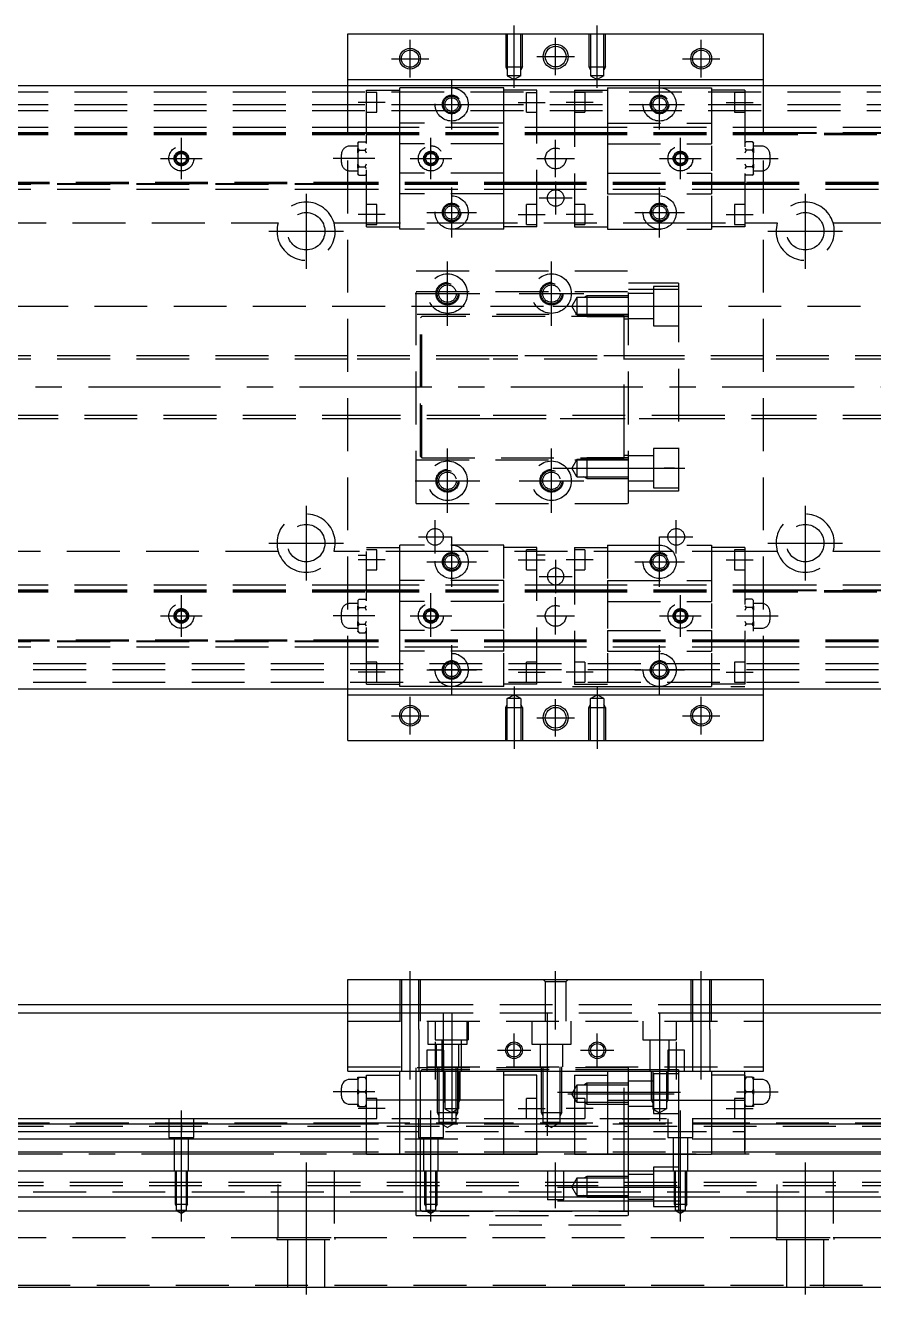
# Model space of a CAD drawing. Extents: x -101 to 643, y -22 to 303.
# Drawn here: x 102.5 to 306.4, y -2 to 303.4 of the extents above; entities that cross this region are included whole.
import ezdxf

# ---------------------------------------------------------------- set-up
doc = ezdxf.new("R2010")
doc.units = 0
doc.linetypes.add('CENTER', pattern=[50.8, 31.75, -6.35, 6.35, -6.35])
doc.linetypes.add('DASHED', pattern=[19.05, 12.7, -6.35])
doc.layers.get('0').update_dxf_attribs({"linetype": 'CONTINUOUS'})
doc.layers.add('CENTER', color=1, linetype='CENTER')

msp = doc.modelspace()

# ---------------------------------------------------------------- linework, layer by layer
at = {"color": 7, "linetype": 'CONTINUOUS'}
for p, q in [((180, 301.45), (280, 301.45)), ((180, 290.45), (180, 301.45)), ((280, 290.45), (280, 301.45)), ((180, 290.45), (280, 290.45)), ((180, 288.95), (180, 290.45)), ((280, 288.95), (280, 290.45)), ((474, 288.95), (-14, 288.95)), ((-14, 143.95), (474, 143.95)), ((180, 142.45), (180, 143.95)), ((280, 143.95), (460, 143.95)), ((280, 142.45), (280, 143.95)), ((180, 142.45), (280, 142.45)), ((180, 131.45), (180, 142.45)), ((280, 131.45), (280, 142.45)), ((180, 131.45), (280, 131.45)), ((180, 74), (280, 74)), ((180, 52), (180, 74)), ((280, 52), (280, 74)), ((-14, 68), (180, 68)), ((280, 68), (474, 68)), ((-6, 66), (180, 66)), ((280, 66), (466, 66)), ((180, 52), (280, 52)), ((192.5, 51.01), (192.5, 52)), ((217.5, 51.01), (217.5, 52)), ((242.5, 52), (242.5, 51.01)), ((267.5, 52), (267.5, 51.01)), ((275.5, 32.52), (275.5, 52)), ((182.43, 49.97), (180.5, 49.97)), ((182.43, 49.9), (182.43, 50.5)), ((182.43, 50.5), (182.72, 50.5)), ((182.72, 50.5), (182.43, 49.9)), ((182.43, 49.9), (182.43, 47.59)), ((182.72, 50.5), (184.19, 50.5)), ((184.19, 50.5), (184.5, 50.5)), ((184.45, 49.97), (184.19, 50.5)), ((184.5, 49.85), (184.45, 49.97)), ((184.5, 51), (192.5, 51)), ((184.5, 50.5), (184.5, 51)), ((184.5, 50.01), (184.5, 50.5)), ((184.5, 43.51), (184.5, 50.01)), ((192.5, 45), (192.5, 51.01)), ((217.5, 45), (217.5, 51.01)), ((225.5, 51), (217.5, 51)), ((225.5, 50.01), (225.5, 51)), ((225.5, 33), (225.5, 50.01)), ((234.5, 51), (234.5, 33)), ((234.5, 51), (242.5, 51)), ((242.5, 51.01), (242.5, 32.52)), ((267.5, 51.01), (267.5, 45)), ((275.5, 51), (267.5, 51)), ((275.5, 51), (275.5, 50.5)), ((275.5, 50.5), (275.81, 50.5)), ((275.5, 50.5), (275.5, 50.01)), ((275.5, 50.01), (275.5, 43.51)), ((275.55, 49.97), (275.5, 49.85)), ((275.81, 50.5), (275.55, 49.97)), ((277.28, 50.5), (275.81, 50.5)), ((277.28, 50.5), (277.57, 50.5)), ((277.57, 49.9), (277.28, 50.5)), ((277.57, 50.5), (277.57, 49.9)), ((279.5, 49.97), (277.57, 49.97)), ((277.57, 47.59), (277.57, 49.9)), ((178.5, 47), (178.5, 47.97)), ((178.5, 46.03), (178.5, 47)), ((182.43, 46.41), (182.43, 47.59)), ((182.43, 47.59), (182.72, 47)), ((182.72, 47), (182.43, 46.41)), ((182.43, 46.41), (182.43, 44.1)), ((184.19, 47), (184.5, 47.64)), ((184.5, 46.36), (184.19, 47)), ((275.5, 47.64), (275.81, 47)), ((275.81, 47), (275.5, 46.36)), ((277.28, 47), (275.81, 47)), ((277.28, 47), (277.57, 47.59)), ((277.57, 46.41), (277.28, 47)), ((277.57, 47.59), (277.57, 46.41)), ((277.57, 44.1), (277.57, 46.41)), ((281.5, 47.97), (281.5, 46.03)), ((180.5, 44.03), (182.43, 44.03)), ((182.43, 43.51), (182.43, 44.1)), ((182.43, 44.1), (182.72, 43.51)), ((182.72, 43.51), (182.43, 43.51)), ((182.72, 43.51), (184.19, 43.51)), ((184.19, 43.51), (184.5, 44.15)), ((184.5, 43.51), (184.19, 43.51)), ((192.5, 45), (184.5, 45)), ((184.5, 33), (184.5, 43.51)), ((217.5, 45), (192.5, 45)), ((192.5, 33), (192.5, 45)), ((217.5, 33), (217.5, 45)), ((242.5, 45), (267.5, 45)), ((267.5, 45), (267.5, 33)), ((267.5, 45), (275.5, 45)), ((275.5, 44.15), (275.81, 43.51)), ((275.81, 43.51), (275.5, 43.51)), ((275.5, 43.51), (275.5, 33)), ((277.28, 43.51), (275.81, 43.51)), ((277.28, 43.51), (277.57, 44.1)), ((277.57, 43.51), (277.28, 43.51)), ((277.57, 44.1), (277.57, 43.51)), ((277.57, 44.03), (279.5, 44.03)), ((184.5, 40.5), (0, 40.5)), ((200, 16.78), (200, 40.5)), ((234.5, 40.5), (225.5, 40.5)), ((260, 17.78), (260, 40.5)), ((460, 40.5), (275.5, 40.5)), ((184.5, 39.25), (0, 39.25)), ((0, 37.47), (184.5, 37.47)), ((234.5, 39.25), (225.5, 39.25)), ((225.5, 37.47), (234.5, 37.47)), ((460, 39.25), (275.5, 39.25)), ((184.5, 35.58), (0, 35.58)), ((234.5, 35.58), (225.5, 35.58)), ((460, 35.58), (275.5, 35.58)), ((184.5, 32.52), (0, 32.52)), ((184.5, 32), (184.5, 33)), ((184.5, 32), (225.5, 32)), ((184.5, 32), (192.5, 32)), ((192.5, 32), (192.5, 33)), ((217.5, 32), (192.5, 32)), ((217.5, 32), (217.5, 33)), ((225.5, 32), (217.5, 32)), ((225.5, 32), (225.5, 33)), ((234.5, 32.52), (225.5, 32.52)), ((234.5, 33), (234.5, 32)), ((234.5, 32), (242.5, 32)), ((242.5, 32.52), (242.5, 32)), ((242.5, 32), (267.5, 32)), ((267.5, 33), (267.5, 32)), ((275.5, 32), (267.5, 32)), ((460, 32.52), (275.5, 32.52)), ((275.5, 32.52), (275.5, 32)), ((0, 28), (460, 28)), ((460, 21.7), (0, 21.7)), ((460, 18.3), (0, 18.3)), ((0, 0), (460, 0))]:
    msp.add_line(p, q, dxfattribs=at)
at = {"color": 3, "linetype": 'DASHED'}
for p, q in [((218, 301.45), (218, 293.45)), ((218.38, 301.45), (218.38, 293.45)), ((221.62, 293.45), (221.62, 301.45)), ((222, 293.45), (222, 301.45)), ((238, 301.45), (238, 293.45)), ((238.38, 301.45), (238.38, 293.45)), ((241.62, 293.45), (241.62, 301.45)), ((242, 293.45), (242, 301.45)), ((218, 293.45), (218.38, 292.79)), ((218, 293.45), (220, 293.45)), ((218.38, 293.45), (218.38, 291.35)), ((220, 293.45), (222, 293.45)), ((222, 293.45), (221.62, 292.79)), ((221.62, 291.35), (221.62, 293.45)), ((238, 293.45), (238.38, 292.79)), ((238, 293.45), (240, 293.45)), ((238.38, 293.45), (238.38, 291.35)), ((240, 293.45), (242, 293.45)), ((242, 293.45), (241.62, 292.79)), ((241.62, 291.35), (241.62, 293.45)), ((218.38, 291.35), (220, 290.41)), ((221.62, 291.35), (218.38, 291.35)), ((221.62, 291.35), (220, 290.41)), ((238.38, 291.35), (240, 290.41)), ((241.62, 291.35), (238.38, 291.35)), ((241.62, 291.35), (240, 290.41)), ((180, 288.95), (0, 288.95)), ((0, 287.45), (460, 287.45)), ((218, 288.95), (180, 288.95)), ((180, 143.95), (180, 288.95)), ((184.5, 287.9), (192.5, 287.9)), ((184.5, 286.91), (184.5, 287.9)), ((187, 287.35), (184.5, 287.35)), ((187, 282.55), (187, 287.35)), ((205, 288.45), (192.5, 288.45)), ((192.5, 287.46), (192.5, 288.45)), ((192.5, 280.45), (192.5, 287.46)), ((217.5, 288.45), (205, 288.45)), ((217.5, 287.46), (217.5, 288.45)), ((225.5, 287.9), (217.5, 287.9)), ((217.5, 280.45), (217.5, 287.46)), ((222, 288.95), (218, 288.95)), ((238, 288.95), (222, 288.95)), ((223, 282.55), (223, 287.35)), ((223, 287.35), (225.5, 287.35)), ((225.5, 255.99), (225.5, 287.9)), ((225.5, 285.92), (225.5, 287.9)), ((234.5, 287.9), (234.5, 286.91)), ((234.5, 287.9), (242.5, 287.9)), ((237, 287.35), (234.5, 287.35)), ((237, 287.35), (237, 282.55)), ((242, 288.95), (238, 288.95)), ((280, 288.95), (242, 288.95)), ((242.5, 288.45), (255, 288.45)), ((242.5, 288.45), (242.5, 287.46)), ((242.5, 287.46), (242.5, 280.45)), ((255, 288.45), (267.5, 288.45)), ((267.5, 288.45), (267.5, 287.46)), ((275.5, 287.9), (267.5, 287.9)), ((267.5, 287.46), (267.5, 280.45)), ((273, 287.35), (273, 282.55)), ((275.5, 287.35), (273, 287.35)), ((275.5, 287.9), (275.5, 286.91)), ((460, 288.95), (280, 288.95)), ((280, 143.95), (280, 288.95)), ((0, 284.45), (460, 284.45)), ((184.5, 255.99), (184.5, 286.91)), ((234.5, 286.91), (234.5, 255.99)), ((275.5, 286.91), (275.5, 255.99)), ((0, 282.95), (460, 282.95)), ((184.5, 282.55), (187, 282.55)), ((223, 282.55), (225.5, 282.55)), ((234.5, 282.55), (237, 282.55)), ((273, 282.55), (275.5, 282.55)), ((0, 278.95), (180, 278.95)), ((180, 278.95), (184.5, 278.95)), ((184.5, 278.95), (225.5, 278.95)), ((192.5, 279.95), (192.5, 280.45)), ((217.5, 279.95), (192.5, 279.95)), ((192.5, 274.95), (192.5, 279.95)), ((217.5, 279.95), (217.5, 280.45)), ((217.5, 274.95), (217.5, 279.95)), ((225.5, 278.95), (234.5, 278.95)), ((234.5, 278.95), (275.5, 278.95)), ((242.5, 280.45), (242.5, 279.95)), ((242.5, 279.95), (267.5, 279.95)), ((242.5, 279.95), (242.5, 274.95)), ((267.5, 280.45), (267.5, 279.95)), ((267.5, 279.95), (267.5, 274.95)), ((275.5, 278.95), (280, 278.95)), ((280, 278.95), (460, 278.95)), ((0, 277.7), (180, 277.7)), ((0, 277.56), (180, 277.56)), ((0, 277.55), (184.5, 277.55)), ((0, 277.25), (184.5, 277.25)), ((180, 277.7), (184.5, 277.7)), ((180, 277.56), (184.5, 277.56)), ((182.72, 275.49), (182.43, 275.14)), ((182.72, 275.49), (182.43, 275.19)), ((182.43, 275.14), (182.43, 275.19)), ((182.43, 275.14), (182.43, 273.81)), ((182.72, 275.49), (184.19, 275.49)), ((184.5, 275.17), (184.19, 275.49)), ((184.5, 275.12), (184.19, 275.49)), ((184.5, 277.7), (225.5, 277.7)), ((184.5, 277.56), (225.5, 277.56)), ((184.5, 277.55), (225.5, 277.55)), ((184.5, 277.25), (225.5, 277.25)), ((217.5, 274.95), (192.5, 274.95)), ((192.5, 274.45), (192.5, 274.95)), ((217.5, 274.45), (217.5, 274.95)), ((225.5, 277.7), (234.5, 277.7)), ((225.5, 277.56), (234.5, 277.56)), ((225.5, 277.55), (234.5, 277.55)), ((225.5, 277.25), (234.5, 277.25)), ((234.5, 277.7), (275.5, 277.7)), ((234.5, 277.56), (275.5, 277.56)), ((234.5, 277.55), (275.5, 277.55)), ((234.5, 277.25), (275.5, 277.25)), ((242.5, 274.95), (267.5, 274.95)), ((242.5, 274.95), (242.5, 274.45)), ((275.5, 277.7), (280, 277.7)), ((275.5, 277.56), (280, 277.56)), ((275.5, 277.55), (460, 277.55)), ((275.5, 277.25), (460, 277.25)), ((275.81, 275.49), (275.5, 275.17)), ((275.81, 275.49), (275.5, 275.12)), ((277.28, 275.49), (275.81, 275.49)), ((277.57, 275.14), (277.28, 275.49)), ((277.57, 275.19), (277.28, 275.49)), ((277.57, 275.19), (277.57, 275.14)), ((277.57, 273.81), (277.57, 275.14)), ((280, 277.7), (460, 277.7)), ((280, 277.56), (460, 277.56)), ((178.5, 270.48), (178.5, 272.42)), ((182.43, 274.42), (180.5, 274.42)), ((182.43, 273.81), (182.72, 273.47)), ((182.43, 272.79), (182.43, 273.81)), ((182.72, 273.47), (182.43, 272.79)), ((182.43, 272.79), (182.43, 270.11)), ((182.72, 273.47), (184.19, 273.47)), ((184.19, 273.47), (184.5, 273.84)), ((184.5, 272.73), (184.19, 273.47)), ((192.5, 268.45), (192.5, 274.45)), ((217.5, 268.45), (217.5, 274.45)), ((242.5, 274.45), (242.5, 268.45)), ((267.5, 274.45), (267.5, 268.45)), ((275.5, 273.84), (275.81, 273.47)), ((275.81, 273.47), (275.5, 272.73)), ((277.28, 273.47), (275.81, 273.47)), ((277.28, 273.47), (277.57, 273.81)), ((277.57, 272.79), (277.28, 273.47)), ((279.5, 274.42), (277.57, 274.42)), ((277.57, 273.81), (277.57, 272.79)), ((277.57, 270.11), (277.57, 272.79)), ((281.5, 272.42), (281.5, 270.48)), ((182.43, 270.11), (182.72, 269.43)), ((182.43, 269.09), (182.43, 270.11)), ((182.72, 269.43), (182.43, 269.09)), ((182.43, 269.09), (182.43, 267.76)), ((182.72, 269.43), (184.19, 269.43)), ((184.19, 269.43), (184.5, 270.17)), ((184.5, 269.06), (184.19, 269.43)), ((275.5, 270.17), (275.81, 269.43)), ((275.81, 269.43), (275.5, 269.06)), ((277.28, 269.43), (275.81, 269.43)), ((277.28, 269.43), (277.57, 270.11)), ((277.57, 269.09), (277.28, 269.43)), ((277.57, 270.11), (277.57, 269.09)), ((277.57, 267.76), (277.57, 269.09)), ((180.5, 268.48), (182.43, 268.48)), ((182.43, 267.76), (182.72, 267.41)), ((182.43, 267.71), (182.43, 267.76)), ((182.43, 267.71), (182.72, 267.41)), ((182.72, 267.41), (184.19, 267.41)), ((184.19, 267.41), (184.5, 267.78)), ((184.19, 267.41), (184.5, 267.73)), ((192.5, 267.95), (192.5, 268.45)), ((217.5, 267.95), (192.5, 267.95)), ((192.5, 262.95), (192.5, 267.95)), ((217.5, 267.95), (217.5, 268.45)), ((217.5, 262.95), (217.5, 267.95)), ((242.5, 268.45), (242.5, 267.95)), ((242.5, 267.95), (267.5, 267.95)), ((242.5, 267.95), (242.5, 262.95)), ((267.5, 267.95), (267.5, 262.95)), ((275.5, 267.78), (275.81, 267.41)), ((275.5, 267.73), (275.81, 267.41)), ((277.28, 267.41), (275.81, 267.41)), ((277.28, 267.41), (277.57, 267.76)), ((277.28, 267.41), (277.57, 267.71)), ((277.57, 268.48), (279.5, 268.48)), ((277.57, 267.76), (277.57, 267.71)), ((184.5, 265.65), (0, 265.65)), ((184.5, 265.35), (0, 265.35)), ((180, 265.34), (0, 265.34)), ((180, 265.2), (0, 265.2)), ((180, 263.95), (0, 263.95)), ((184.5, 265.34), (180, 265.34)), ((184.5, 265.2), (180, 265.2)), ((184.5, 263.95), (180, 263.95)), ((225.5, 265.65), (184.5, 265.65)), ((225.5, 265.35), (184.5, 265.35)), ((225.5, 265.34), (184.5, 265.34)), ((225.5, 265.2), (184.5, 265.2)), ((225.5, 263.95), (184.5, 263.95)), ((217.5, 262.95), (192.5, 262.95)), ((192.5, 262.45), (192.5, 262.95)), ((217.5, 262.45), (217.5, 262.95)), ((234.5, 265.65), (225.5, 265.65)), ((234.5, 265.35), (225.5, 265.35)), ((234.5, 265.34), (225.5, 265.34)), ((234.5, 265.2), (225.5, 265.2)), ((234.5, 263.95), (225.5, 263.95)), ((275.5, 265.65), (234.5, 265.65)), ((275.5, 265.35), (234.5, 265.35)), ((275.5, 265.34), (234.5, 265.34)), ((275.5, 265.2), (234.5, 265.2)), ((275.5, 263.95), (234.5, 263.95)), ((242.5, 262.95), (267.5, 262.95)), ((460, 265.65), (275.5, 265.65)), ((460, 265.35), (275.5, 265.35)), ((280, 265.34), (275.5, 265.34)), ((280, 265.2), (275.5, 265.2)), ((280, 263.95), (275.5, 263.95)), ((460, 265.34), (280, 265.34)), ((460, 265.2), (280, 265.2)), ((460, 263.95), (280, 263.95)), ((187, 260.35), (184.5, 260.35)), ((187, 255.55), (187, 260.35)), ((192.5, 255.44), (192.5, 262.45)), ((217.5, 255.44), (217.5, 262.45)), ((225.5, 260.35), (223, 260.35)), ((223, 255.55), (223, 260.35)), ((237, 260.35), (234.5, 260.35)), ((237, 260.35), (237, 255.55)), ((242.5, 262.45), (242.5, 255.44)), ((267.5, 262.45), (267.5, 255.44)), ((275.5, 260.35), (273, 260.35)), ((273, 260.35), (273, 255.55)), ((56.71, 255.95), (163.29, 255.95)), ((176.71, 255.95), (180, 255.95)), ((180, 255.95), (201.88, 255.95)), ((184.5, 255), (184.5, 255.99)), ((184.5, 255.55), (187, 255.55)), ((184.5, 255), (192.5, 255)), ((192.5, 254.45), (192.5, 255.44)), ((217.5, 254.45), (192.5, 254.45)), ((201.88, 255.95), (202.55, 255.95)), ((202.55, 255.95), (207.45, 255.95)), ((207.45, 255.95), (208.12, 255.95)), ((208.12, 255.95), (251.88, 255.95)), ((217.5, 254.45), (217.5, 255.44)), ((225.5, 255), (217.5, 255)), ((223, 255.55), (225.5, 255.55)), ((225.5, 255), (225.5, 255.99)), ((234.5, 255.99), (234.5, 255)), ((234.5, 255.55), (237, 255.55)), ((234.5, 255), (242.5, 255)), ((242.5, 255.44), (242.5, 254.45)), ((242.5, 254.45), (267.5, 254.45)), ((251.88, 255.95), (252.55, 255.95)), ((252.55, 255.95), (257.45, 255.95)), ((257.45, 255.95), (258.12, 255.95)), ((258.12, 255.95), (275.5, 255.95)), ((267.5, 255.44), (267.5, 254.45)), ((275.5, 255), (267.5, 255)), ((273, 255.55), (275.5, 255.55)), ((275.5, 255.99), (275.5, 255)), ((275.5, 255.95), (280, 255.95)), ((280, 255.95), (283.29, 255.95)), ((296.71, 255.95), (403.29, 255.95)), ((196.5, 244.45), (247.5, 244.45)), ((196.5, 188.45), (196.5, 244.45)), ((247.5, 188.45), (247.5, 244.45)), ((259.5, 241.45), (247.5, 241.45)), ((259.5, 241.45), (259.5, 239.94)), ((196.5, 239.45), (247.5, 239.45)), ((237.5, 238.44), (236.75, 238)), ((237.5, 238.44), (237.5, 233.44)), ((247.5, 238.44), (237.5, 238.44)), ((259.5, 239.94), (247.5, 239.94)), ((253.5, 238.94), (247.5, 238.94)), ((253.5, 240.69), (253.5, 231.19)), ((259.5, 240.69), (253.5, 240.69)), ((259.5, 239.94), (259.5, 192.96)), ((61.97, 235.95), (460, 235.95)), ((235.1, 238), (233.91, 235.94)), ((235.1, 233.87), (233.91, 235.94)), ((235.1, 238), (235.1, 233.87)), ((237.5, 238), (235.1, 238)), ((247.5, 238), (237.5, 238)), ((247.5, 233.95), (196.5, 233.95)), ((197.84, 233.45), (197.5, 233.11)), ((197.5, 216.45), (197.5, 233.11)), ((246.5, 233.45), (197.84, 233.45)), ((197.84, 216.45), (197.84, 233.45)), ((235.1, 233.87), (237.5, 233.87)), ((237.5, 233.44), (236.75, 233.87)), ((237.5, 233.87), (247.5, 233.87)), ((237.5, 233.44), (247.5, 233.44)), ((246.5, 229.41), (246.5, 233.45)), ((247.5, 232.77), (246.5, 232.77)), ((247.5, 232.94), (253.5, 232.94)), ((246.5, 228.51), (246.5, 229.41)), ((253.5, 231.19), (259.5, 231.19)), ((246.5, 204.39), (246.5, 228.51)), ((180, 223.95), (40.5, 223.95)), ((180, 223.2), (40.5, 223.2)), ((214, 223.95), (180, 223.95)), ((214, 223.2), (180, 223.2)), ((212, 223.95), (207, 223.95)), ((212, 223.95), (207, 223.95)), ((254.3, 223.95), (212, 223.95)), ((259, 223.95), (215, 223.95)), ((259, 223.2), (215, 223.2)), ((259, 223.95), (254.3, 223.95)), ((259, 223.95), (254.3, 223.95)), ((280, 223.95), (258, 223.95)), ((280, 223.2), (258, 223.2)), ((410, 223.95), (280, 223.95)), ((410, 223.2), (280, 223.2)), ((197.5, 199.79), (197.5, 216.45)), ((197.84, 199.45), (197.84, 216.45)), ((40.5, 209.7), (180, 209.7)), ((40.5, 208.95), (180, 208.95)), ((180, 209.7), (214, 209.7)), ((180, 208.95), (214, 208.95)), ((207, 208.95), (212, 208.95)), ((207, 208.95), (212, 208.95)), ((212, 208.95), (254, 208.95)), ((215, 209.7), (259, 209.7)), ((215, 208.95), (259, 208.95)), ((254, 208.95), (259, 208.95)), ((254, 208.95), (259, 208.95)), ((258, 209.7), (280, 209.7)), ((258, 208.95), (280, 208.95)), ((280, 209.7), (410, 209.7)), ((280, 208.95), (410, 208.95)), ((246.5, 203.49), (246.5, 204.39)), ((246.5, 199.45), (246.5, 203.49)), ((253.5, 201.71), (253.5, 192.21)), ((259.5, 201.71), (253.5, 201.71)), ((196.5, 198.95), (247.5, 198.95)), ((197.5, 199.79), (197.84, 199.45)), ((197.84, 199.45), (246.5, 199.45)), ((235.1, 199.03), (233.91, 196.96)), ((235.1, 199.03), (235.1, 194.9)), ((237.5, 199.03), (235.1, 199.03)), ((237.5, 199.46), (236.75, 199.03)), ((247.5, 199.46), (237.5, 199.46)), ((237.5, 199.46), (237.5, 194.46)), ((247.5, 199.46), (237.5, 199.46)), ((247.5, 199.03), (237.5, 199.03)), ((246.5, 200.13), (247.5, 200.13)), ((253.5, 199.96), (247.5, 199.96)), ((235.1, 194.9), (233.91, 196.96)), ((258.6, 196.96), (256.1, 196.96)), ((235.1, 194.9), (237.5, 194.9)), ((237.5, 194.46), (236.75, 194.9)), ((237.5, 194.9), (247.5, 194.9)), ((237.5, 194.46), (247.5, 194.46)), ((247.5, 193.96), (253.5, 193.96)), ((259.5, 192.96), (259.5, 191.45)), ((259.5, 191.45), (247.5, 191.45)), ((253.5, 192.21), (259.5, 192.21)), ((196.5, 188.45), (247.5, 188.45)), ((184.5, 177.9), (192.5, 177.9)), ((187, 177.35), (184.5, 177.35)), ((187, 172.55), (187, 177.35)), ((217.5, 178.45), (192.5, 178.45)), ((192.5, 177.46), (192.5, 178.45)), ((192.5, 170.45), (192.5, 177.46)), ((217.5, 177.46), (217.5, 178.45)), ((225.5, 177.9), (217.5, 177.9)), ((217.5, 170.45), (217.5, 177.46)), ((225.5, 177.35), (223, 177.35)), ((223, 172.55), (223, 177.35)), ((225.5, 176.91), (225.5, 177.9)), ((234.5, 177.9), (234.5, 176.91)), ((234.5, 177.9), (242.5, 177.9)), ((237, 177.35), (234.5, 177.35)), ((237, 177.35), (237, 172.55)), ((242.5, 178.45), (267.5, 178.45)), ((242.5, 178.45), (242.5, 177.46)), ((242.5, 177.46), (242.5, 170.45)), ((267.5, 178.45), (267.5, 177.46)), ((275.5, 177.9), (267.5, 177.9)), ((267.5, 177.46), (267.5, 170.45)), ((275.5, 177.35), (273, 177.35)), ((273, 177.35), (273, 172.55)), ((275.5, 177.9), (275.5, 176.91)), ((163.29, 176.95), (56.71, 176.95)), ((180, 176.95), (176.71, 176.95)), ((201.88, 176.95), (180, 176.95)), ((184.5, 175.98), (182.5, 175.98)), ((184.5, 145.99), (184.5, 176.91)), ((202.55, 176.95), (201.88, 176.95)), ((207.45, 176.95), (202.55, 176.95)), ((208.12, 176.95), (207.45, 176.95)), ((251.88, 176.95), (208.12, 176.95)), ((225.5, 145.99), (225.5, 176.91)), ((225.5, 176.12), (227.5, 176.12)), ((234.5, 176.91), (234.5, 145.99)), ((252.55, 176.95), (251.88, 176.95)), ((257.45, 176.95), (252.55, 176.95)), ((258.12, 176.95), (257.45, 176.95)), ((275.5, 176.95), (258.12, 176.95)), ((280, 176.95), (275.5, 176.95)), ((275.5, 176.91), (275.5, 145.99)), ((283.29, 176.95), (280, 176.95)), ((403.29, 176.95), (296.71, 176.95)), ((184.5, 172.55), (187, 172.55)), ((223, 172.55), (225.5, 172.55)), ((234.5, 172.55), (237, 172.55)), ((273, 172.55), (275.5, 172.55)), ((0, 168.95), (180, 168.95)), ((180, 168.95), (184.5, 168.95)), ((184.5, 168.95), (225.5, 168.95)), ((192.5, 169.95), (192.5, 170.45)), ((217.5, 169.95), (192.5, 169.95)), ((192.5, 164.95), (192.5, 169.95)), ((217.5, 164.95), (217.5, 169.95)), ((225.5, 168.95), (234.5, 168.95)), ((234.5, 168.95), (275.5, 168.95)), ((242.5, 169.95), (267.5, 169.95)), ((242.5, 169.95), (242.5, 164.95)), ((267.5, 170.45), (267.5, 169.95)), ((267.5, 169.95), (267.5, 164.95)), ((275.5, 168.95), (280, 168.95)), ((280, 168.95), (460, 168.95)), ((0, 167.7), (180, 167.7)), ((0, 167.56), (180, 167.56)), ((0, 167.55), (184.5, 167.55)), ((0, 167.25), (184.5, 167.25)), ((180, 167.7), (184.5, 167.7)), ((180, 167.56), (184.5, 167.56)), ((182.72, 165.49), (182.43, 165.14)), ((182.72, 165.49), (182.43, 165.19)), ((182.43, 165.14), (182.43, 165.19)), ((182.43, 165.14), (182.43, 163.81)), ((182.72, 165.49), (184.19, 165.49)), ((184.5, 165.12), (184.19, 165.49)), ((184.5, 165.17), (184.19, 165.49)), ((184.5, 167.7), (225.5, 167.7)), ((184.5, 167.56), (225.5, 167.56)), ((184.5, 167.55), (225.5, 167.55)), ((184.5, 167.25), (225.5, 167.25)), ((217.5, 164.95), (192.5, 164.95)), ((192.5, 164.45), (192.5, 164.95)), ((225.5, 167.7), (234.5, 167.7)), ((225.5, 167.56), (234.5, 167.56)), ((225.5, 167.55), (234.5, 167.55)), ((225.5, 167.25), (234.5, 167.25)), ((234.5, 167.7), (275.5, 167.7)), ((234.5, 167.56), (275.5, 167.56)), ((234.5, 167.55), (275.5, 167.55)), ((234.5, 167.25), (275.5, 167.25)), ((242.5, 164.95), (267.5, 164.95)), ((242.5, 164.95), (242.5, 164.45)), ((275.5, 167.7), (280, 167.7)), ((275.5, 167.56), (280, 167.56)), ((275.5, 167.55), (460, 167.55)), ((275.5, 167.25), (460, 167.25)), ((275.81, 165.49), (275.5, 165.12)), ((275.81, 165.49), (275.5, 165.17)), ((277.28, 165.49), (275.81, 165.49)), ((277.57, 165.14), (277.28, 165.49)), ((277.57, 165.19), (277.28, 165.49)), ((277.57, 165.19), (277.57, 165.14)), ((277.57, 163.81), (277.57, 165.14)), ((280, 167.7), (460, 167.7)), ((280, 167.56), (460, 167.56)), ((178.5, 160.48), (178.5, 162.42)), ((182.43, 164.42), (180.5, 164.42)), ((182.43, 163.81), (182.72, 163.47)), ((182.43, 162.79), (182.43, 163.81)), ((182.72, 163.47), (182.43, 162.79)), ((182.43, 162.79), (182.43, 160.11)), ((182.72, 163.47), (184.19, 163.47)), ((184.19, 163.47), (184.5, 163.84)), ((184.5, 162.73), (184.19, 163.47)), ((192.5, 158.45), (192.5, 164.45)), ((217.5, 158.45), (217.5, 164.45)), ((242.5, 164.45), (242.5, 158.45)), ((267.5, 164.45), (267.5, 158.45)), ((275.5, 163.84), (275.81, 163.47)), ((275.81, 163.47), (275.5, 162.73)), ((277.28, 163.47), (275.81, 163.47)), ((277.28, 163.47), (277.57, 163.81)), ((277.57, 162.79), (277.28, 163.47)), ((279.5, 164.42), (277.57, 164.42)), ((277.57, 163.81), (277.57, 162.79)), ((277.57, 160.11), (277.57, 162.79)), ((281.5, 162.42), (281.5, 160.48)), ((182.43, 159.09), (182.43, 160.11)), ((182.43, 160.11), (182.72, 159.43)), ((182.72, 159.43), (182.43, 159.09)), ((182.43, 159.09), (182.43, 157.76)), ((182.72, 159.43), (184.19, 159.43)), ((184.19, 159.43), (184.5, 160.17)), ((184.5, 159.06), (184.19, 159.43)), ((275.5, 160.17), (275.81, 159.43)), ((275.81, 159.43), (275.5, 159.06)), ((277.28, 159.43), (275.81, 159.43)), ((277.28, 159.43), (277.57, 160.11)), ((277.57, 159.09), (277.28, 159.43)), ((277.57, 160.11), (277.57, 159.09)), ((277.57, 157.76), (277.57, 159.09)), ((180.5, 158.48), (182.43, 158.48)), ((182.43, 157.76), (182.72, 157.41)), ((182.43, 157.71), (182.43, 157.76)), ((182.43, 157.71), (182.72, 157.41)), ((182.72, 157.41), (184.19, 157.41)), ((184.19, 157.41), (184.5, 157.78)), ((184.19, 157.41), (184.5, 157.73)), ((192.5, 157.95), (192.5, 158.45)), ((217.5, 157.95), (192.5, 157.95)), ((192.5, 152.95), (192.5, 157.95)), ((217.5, 152.95), (217.5, 157.95)), ((242.5, 157.95), (267.5, 157.95)), ((242.5, 157.95), (242.5, 152.95)), ((267.5, 157.95), (267.5, 152.95)), ((277.57, 158.48), (279.5, 158.48)), ((184.5, 155.65), (0, 155.65)), ((184.5, 155.35), (0, 155.35)), ((180, 155.34), (0, 155.34)), ((180, 155.2), (0, 155.2)), ((180, 153.95), (0, 153.95)), ((184.5, 155.34), (180, 155.34)), ((184.5, 155.2), (180, 155.2)), ((184.5, 153.95), (180, 153.95)), ((225.5, 155.65), (184.5, 155.65)), ((225.5, 155.35), (184.5, 155.35)), ((225.5, 155.34), (184.5, 155.34)), ((225.5, 155.2), (184.5, 155.2)), ((225.5, 153.95), (184.5, 153.95)), ((217.5, 152.95), (192.5, 152.95)), ((192.5, 152.45), (192.5, 152.95)), ((234.5, 155.65), (225.5, 155.65)), ((234.5, 155.35), (225.5, 155.35)), ((234.5, 155.34), (225.5, 155.34)), ((234.5, 155.2), (225.5, 155.2)), ((234.5, 153.95), (225.5, 153.95)), ((275.5, 155.65), (234.5, 155.65)), ((275.5, 155.35), (234.5, 155.35)), ((275.5, 155.34), (234.5, 155.34)), ((275.5, 155.2), (234.5, 155.2)), ((275.5, 153.95), (234.5, 153.95)), ((242.5, 152.95), (267.5, 152.95)), ((460, 155.65), (275.5, 155.65)), ((460, 155.35), (275.5, 155.35)), ((280, 155.34), (275.5, 155.34)), ((280, 155.2), (275.5, 155.2)), ((280, 153.95), (275.5, 153.95)), ((460, 155.34), (280, 155.34)), ((460, 155.2), (280, 155.2)), ((460, 153.95), (280, 153.95)), ((460, 149.95), (0, 149.95)), ((187, 150.35), (184.5, 150.35)), ((187, 145.55), (187, 150.35)), ((192.5, 145.44), (192.5, 152.45)), ((217.5, 145.44), (217.5, 152.45)), ((225.5, 150.35), (223, 150.35)), ((223, 145.55), (223, 150.35)), ((237, 150.35), (234.5, 150.35)), ((237, 150.35), (237, 145.55)), ((242.5, 152.45), (242.5, 145.44)), ((267.5, 152.45), (267.5, 145.44)), ((275.5, 150.35), (273, 150.35)), ((273, 150.35), (273, 145.55)), ((460, 148.45), (0, 148.45)), ((460, 145.45), (0, 145.45)), ((0, 143.95), (180, 143.95)), ((180, 143.95), (218, 143.95)), ((184.5, 145), (184.5, 145.99)), ((184.5, 145.55), (187, 145.55)), ((184.5, 145), (192.5, 145)), ((192.5, 144.45), (192.5, 145.44)), ((205, 144.45), (192.5, 144.45)), ((217.5, 144.45), (205, 144.45)), ((217.5, 144.45), (217.5, 145.44)), ((225.5, 145), (217.5, 145)), ((218, 143.95), (222, 143.95)), ((222, 143.95), (238, 143.95)), ((223, 145.55), (225.5, 145.55)), ((225.5, 145), (225.5, 145.99)), ((234.04, 144.45), (275.5, 144.45)), ((234.5, 145.99), (234.5, 145)), ((234.5, 145.55), (237, 145.55)), ((234.5, 145), (242.5, 145)), ((238, 143.95), (242, 143.95)), ((242, 143.95), (280, 143.95)), ((242.5, 144.45), (255, 144.45)), ((255, 144.45), (267.5, 144.45)), ((267.5, 145.44), (267.5, 144.45)), ((275.5, 145), (267.5, 145)), ((273, 145.55), (275.5, 145.55)), ((275.5, 145.99), (275.5, 145)), ((218.38, 141.55), (220, 142.49)), ((218.38, 139.45), (218.38, 141.55)), ((221.62, 141.55), (218.38, 141.55)), ((221.62, 141.55), (220, 142.49)), ((221.62, 141.55), (221.62, 139.45)), ((238.38, 141.55), (240, 142.49)), ((238.38, 139.45), (238.38, 141.55)), ((241.62, 141.55), (238.38, 141.55)), ((241.62, 141.55), (240, 142.49)), ((241.62, 141.55), (241.62, 139.45)), ((218, 139.45), (218.38, 140.11)), ((218, 139.45), (220, 139.45)), ((218, 131.45), (218, 139.45)), ((218.38, 131.45), (218.38, 139.45)), ((220, 139.45), (222, 139.45)), ((222, 139.45), (221.62, 140.11)), ((221.62, 139.45), (221.62, 131.45)), ((222, 139.45), (222, 131.45)), ((238, 139.45), (238.38, 140.11)), ((238, 139.45), (240, 139.45)), ((238, 131.45), (238, 139.45)), ((238.38, 131.45), (238.38, 139.45)), ((240, 139.45), (242, 139.45)), ((242, 139.45), (241.62, 140.11)), ((241.62, 139.45), (241.62, 131.45)), ((242, 139.45), (242, 131.45)), ((192.5, 74), (192.5, 64)), ((192.93, 74), (192.93, 62)), ((197.07, 62), (197.07, 74)), ((197.5, 64), (197.5, 74)), ((227.5, 73.5), (227, 74)), ((227.5, 73.5), (227.5, 64)), ((227.5, 73.5), (232.5, 73.5)), ((232.5, 73.5), (233, 74)), ((232.5, 64), (232.5, 73.5)), ((262.5, 74), (262.5, 64)), ((262.93, 74), (262.93, 62)), ((267.07, 62), (267.07, 74)), ((267.5, 64), (267.5, 74)), ((180, 68), (192.5, 68)), ((192.5, 68), (197.5, 68)), ((197.5, 68), (262.5, 68)), ((262.5, 68), (267.5, 68)), ((267.5, 68), (280, 68)), ((180, 66), (192.5, 66)), ((192.5, 66), (197.5, 66)), ((197.5, 66), (262.5, 66)), ((262.5, 66), (267.5, 66)), ((267.5, 66), (280, 66)), ((180, 64), (279.97, 64)), ((192.93, 62), (192.93, 52)), ((197.07, 62), (197.07, 52)), ((199.25, 64), (199.25, 58.5)), ((201, 64), (201, 59.5)), ((208.75, 58.5), (208.75, 64)), ((209, 64), (209, 59.5)), ((224.25, 64), (224.25, 58.5)), ((233.75, 58.5), (233.75, 64)), ((251, 64), (251, 59.5)), ((259, 64), (259, 59.5)), ((262.93, 62), (262.93, 52)), ((267.07, 62), (267.07, 52)), ((199.25, 58.5), (208.75, 58.5)), ((201, 59.5), (209, 59.5)), ((201.25, 58.5), (201.25, 53)), ((202.75, 52), (202.75, 59.5)), ((206.75, 53), (206.75, 58.5)), ((207.25, 59.5), (207.25, 52)), ((224.25, 58.5), (233.75, 58.5)), ((226.25, 58.5), (226.25, 53)), ((231.75, 53), (231.75, 58.5)), ((251, 59.5), (259, 59.5)), ((252.75, 52), (252.75, 59.5)), ((257.25, 59.5), (257.25, 52)), ((201, 57), (199, 57)), ((199, 57), (199, 52)), ((203, 57), (201, 57)), ((203, 57), (203, 52)), ((257, 57), (257, 52)), ((259, 57), (257, 57)), ((261, 57), (259, 57)), ((261, 52), (261, 57)), ((180, 53), (280, 53)), ((247.5, 52.8), (196.5, 52.8)), ((196.5, 43.8), (196.5, 52.8)), ((197.84, 52.3), (197.5, 51.96)), ((197.5, 48.3), (197.5, 51.96)), ((201.5, 52.3), (197.84, 52.3)), ((201.5, 53), (201.5, 46.9)), ((247.5, 52.3), (201.5, 52.3)), ((201.5, 52), (201.5, 44.9)), ((201.93, 53), (201.93, 44.5)), ((203, 52), (203, 45)), ((203.38, 52), (203.38, 42.9)), ((206.07, 44.5), (206.07, 53)), ((206.5, 46.9), (206.5, 53)), ((206.62, 52), (206.62, 42.9)), ((207, 52), (207, 45)), ((226.5, 53), (226.5, 46.9)), ((226.5, 52), (226.5, 44.9)), ((226.93, 53), (226.93, 44.5)), ((231.07, 44.5), (231.07, 53)), ((231.5, 46.9), (231.5, 53)), ((231.5, 44.9), (231.5, 52)), ((246.5, 35.3), (246.5, 52.3)), ((247.5, 48.3), (247.5, 52.8)), ((259.5, 52.3), (247.5, 52.3)), ((253, 52), (253, 45)), ((253.38, 52), (253.38, 42.9)), ((256.62, 52), (256.62, 42.9)), ((257, 52), (257, 45)), ((259.5, 52.3), (259.5, 50)), ((237.5, 49.05), (236.75, 48.62)), ((237.5, 49.05), (237.5, 44.05)), ((247.5, 49.05), (237.5, 49.05)), ((253.5, 49.55), (247.5, 49.55)), ((253.5, 51.3), (253.5, 41.8)), ((259.5, 51.3), (253.5, 51.3)), ((259.5, 50), (259.5, 48.3)), ((182.72, 47), (184.19, 47)), ((197.5, 43.8), (197.5, 48.3)), ((201.5, 47.3), (201.5, 42)), ((201.93, 46.9), (201.93, 42)), ((206.07, 42), (206.07, 46.9)), ((206.5, 42), (206.5, 47.4)), ((226.5, 47.3), (226.5, 42)), ((226.93, 46.9), (226.93, 42)), ((231.07, 42), (231.07, 46.9)), ((231.5, 42), (231.5, 47.4)), ((235.1, 48.62), (233.91, 46.55)), ((235.1, 44.48), (233.91, 46.55)), ((235.1, 48.62), (235.1, 44.48)), ((237.5, 48.62), (235.1, 48.62)), ((247.5, 48.62), (237.5, 48.62)), ((247.5, 43.8), (247.5, 48.3)), ((259.5, 48.3), (259.5, 43.8)), ((187, 45.4), (184.5, 45.4)), ((187, 43), (187, 45.4)), ((187, 40.6), (187, 43)), ((196.5, 35.3), (196.5, 43.8)), ((197.5, 35.3), (197.5, 43.8)), ((207, 45), (203, 45)), ((203, 45), (203.38, 44.34)), ((206.62, 42.9), (203.38, 42.9)), ((203.38, 42.9), (205, 41.96)), ((206.62, 42.9), (205, 41.96)), ((207, 45), (206.62, 44.34)), ((223, 43), (223, 45.4)), ((225.5, 45.4), (223, 45.4)), ((223, 40.6), (223, 43)), ((237, 45.4), (234.5, 45.4)), ((235.1, 44.48), (237.5, 44.48)), ((237.5, 44.05), (236.75, 44.48)), ((237, 45.4), (237, 40.6)), ((237.5, 44.48), (247.5, 44.48)), ((237.5, 44.05), (247.5, 44.05)), ((247.5, 35.3), (247.5, 43.8)), ((247.5, 43.55), (253.5, 43.55)), ((257, 45), (253, 45)), ((253, 45), (253.38, 44.34)), ((256.62, 42.9), (253.38, 42.9)), ((253.38, 42.9), (255, 41.96)), ((256.62, 42.9), (255, 41.96)), ((257, 45), (256.62, 44.34)), ((259.5, 43.8), (259.5, 35.3)), ((275.5, 45.4), (273, 45.4)), ((273, 45.4), (273, 40.6)), ((137, 40.49), (137, 35.99)), ((143, 35.99), (143, 40.49)), ((184.5, 40.6), (187, 40.6)), ((203.35, 40.5), (184.5, 40.5)), ((197, 40.49), (197, 35.99)), ((201.5, 42), (203.5, 42)), ((201.5, 42), (201.93, 41.25)), ((201.93, 42), (201.93, 39.6)), ((203, 35.99), (203, 40.49)), ((206.65, 40.5), (203.35, 40.5)), ((203.5, 42), (206.5, 42)), ((206.07, 39.6), (206.07, 42)), ((206.5, 42), (206.07, 41.25)), ((225.5, 40.5), (206.65, 40.5)), ((223, 40.6), (225.5, 40.6)), ((226.5, 42), (228.5, 42)), ((226.5, 42), (226.93, 41.25)), ((226.93, 42), (226.93, 39.6)), ((228.5, 42), (231.5, 42)), ((231.07, 39.6), (231.07, 42)), ((231.5, 42), (231.07, 41.25)), ((234.5, 40.6), (237, 40.6)), ((253.35, 40.5), (234.5, 40.5)), ((246, 40.5), (252.6, 40.5)), ((256.65, 40.5), (253.35, 40.5)), ((253.5, 41.8), (259.5, 41.8)), ((275.5, 40.5), (256.65, 40.5)), ((257, 40.49), (257, 35.99)), ((263, 35.99), (263, 40.49)), ((273, 40.6), (275.5, 40.6)), ((37, 38.75), (409.99, 38.75)), ((184.5, 39.5), (40.5, 39.5)), ((140, 39), (140, 37.7)), ((214, 39.5), (184.5, 39.5)), ((225.5, 39.25), (184.5, 39.25)), ((184.5, 37.47), (225.5, 37.47)), ((206.07, 39.6), (201.93, 39.6)), ((201.93, 39.6), (204, 38.41)), ((206.07, 39.6), (204, 38.41)), ((258, 39.5), (214, 39.5)), ((231.07, 39.6), (226.93, 39.6)), ((226.93, 39.6), (229, 38.41)), ((231.07, 39.6), (229, 38.41)), ((275.5, 39.25), (234.5, 39.25)), ((234.5, 37.47), (275.5, 37.47)), ((275.5, 39.5), (258, 39.5)), ((410, 39.5), (275.5, 39.5)), ((137, 35.99), (143, 35.99)), ((138.25, 35.99), (138.25, 27.99)), ((141.75, 27.99), (141.75, 35.99)), ((225.5, 35.58), (184.5, 35.58)), ((196.5, 31.3), (196.5, 35.3)), ((197, 35.99), (203, 35.99)), ((197.5, 31.3), (197.5, 35.3)), ((198.25, 35.99), (198.25, 27.99)), ((201.75, 27.99), (201.75, 35.99)), ((275.5, 35.58), (234.5, 35.58)), ((246.5, 31.3), (246.5, 35.3)), ((247.5, 31.3), (247.5, 35.3)), ((257, 35.99), (263, 35.99)), ((258.25, 35.99), (258.25, 27.99)), ((259.5, 35.3), (259.5, 31.3)), ((261.75, 27.99), (261.75, 35.99)), ((225.5, 32.52), (184.5, 32.52)), ((196.5, 25), (196.5, 31.3)), ((197.5, 25), (197.5, 31.3)), ((275.5, 32.52), (234.5, 32.52)), ((246.5, 26.55), (246.5, 31.3)), ((247.5, 25), (247.5, 31.3)), ((259.5, 31.3), (259.5, 25)), ((138.5, 27.99), (138.5, 22.24)), ((138.5, 27.99), (138.5, 22.24)), ((138.77, 27.99), (138.77, 21.99)), ((141.23, 21.99), (141.23, 27.99)), ((141.5, 22.24), (141.5, 27.99)), ((141.5, 22.24), (141.5, 27.99)), ((163.29, 12), (163.29, 28)), ((176.71, 28), (176.71, 12)), ((198.5, 27.99), (198.5, 22.24)), ((198.5, 27.99), (198.5, 22.24)), ((198.77, 27.99), (198.77, 21.99)), ((201.23, 21.99), (201.23, 27.99)), ((201.5, 22.24), (201.5, 27.99)), ((201.5, 22.24), (201.5, 27.99)), ((228, 28), (228, 21)), ((232, 21), (232, 28)), ((253.5, 28.9), (253.5, 19.4)), ((259.5, 28.9), (253.5, 28.9)), ((258.5, 27.99), (258.5, 22.24)), ((258.5, 27.99), (258.5, 22.24)), ((258.77, 27.99), (258.77, 21.99)), ((261.23, 21.99), (261.23, 27.99)), ((261.5, 22.24), (261.5, 27.99)), ((261.5, 22.24), (261.5, 27.99)), ((283.29, 12), (283.29, 28)), ((296.71, 28), (296.71, 12)), ((37, 25.25), (409.99, 25.25)), ((37, 24.5), (409.99, 24.5)), ((196.5, 22.3), (196.5, 25)), ((197.5, 21.6), (197.5, 25)), ((235.1, 26.22), (233.91, 24.15)), ((235.1, 26.22), (235.1, 22.08)), ((237.5, 26.22), (235.1, 26.22)), ((237.5, 26.65), (236.75, 26.22)), ((237.5, 26.65), (237.5, 21.65)), ((247.5, 26.65), (237.5, 26.65)), ((247.5, 26.22), (237.5, 26.22)), ((246.5, 25), (246.5, 26.55)), ((246.5, 21.6), (246.5, 25)), ((253.5, 27.15), (247.5, 27.15)), ((247.5, 22.3), (247.5, 25)), ((259.5, 25), (259.5, 23.3)), ((460, 22.85), (0, 22.85)), ((138.5, 22.24), (138.5, 21.69)), ((138.5, 21.69), (138.5, 19.99)), ((138.77, 21.99), (138.77, 19.99)), ((141.23, 19.99), (141.23, 21.99)), ((141.5, 21.69), (141.5, 22.24)), ((141.5, 19.99), (141.5, 21.69)), ((196.5, 21.6), (196.5, 22.3)), ((196.5, 17.3), (196.5, 21.6)), ((197.5, 18.64), (197.5, 21.6)), ((198.5, 22.24), (198.5, 21.69)), ((198.5, 21.69), (198.5, 19.99)), ((198.77, 21.99), (198.77, 19.99)), ((201.23, 19.99), (201.23, 21.99)), ((201.5, 21.69), (201.5, 22.24)), ((201.5, 19.99), (201.5, 21.69)), ((235.1, 22.08), (233.91, 24.15)), ((235.1, 22.08), (237.5, 22.08)), ((237.5, 21.65), (236.75, 22.08)), ((237.5, 22.08), (247.5, 22.08)), ((237.5, 21.65), (247.5, 21.65)), ((246.5, 21.55), (246.5, 21.6)), ((246.5, 18.3), (246.5, 21.55)), ((247.5, 21.6), (247.5, 22.3)), ((247.5, 17.3), (247.5, 21.6)), ((258.5, 22.24), (258.5, 21.69)), ((258.5, 21.69), (258.5, 19.99)), ((258.77, 21.99), (258.77, 19.99)), ((259.5, 23.3), (259.5, 21.6)), ((259.5, 21.6), (259.5, 20.6)), ((261.23, 19.99), (261.23, 21.99)), ((261.5, 21.69), (261.5, 22.24)), ((261.5, 19.99), (261.5, 21.69)), ((138.5, 19.99), (141.5, 19.99)), ((138.5, 19.99), (138.77, 19.52)), ((138.77, 19.99), (138.77, 18.49)), ((138.77, 18.49), (141.23, 18.49)), ((141.23, 18.49), (138.77, 18.49)), ((138.77, 18.49), (140, 17.78)), ((141.23, 18.49), (140, 17.78)), ((141.5, 19.99), (141.23, 19.52)), ((141.23, 18.49), (141.23, 19.99)), ((197.5, 18.64), (197.84, 18.3)), ((198.5, 19.99), (201.5, 19.99)), ((198.5, 19.99), (198.77, 19.52)), ((198.77, 19.99), (198.77, 18.49)), ((198.77, 18.49), (201.23, 18.49)), ((201.23, 18.49), (198.77, 18.49)), ((198.77, 18.49), (200, 17.78)), ((201.23, 18.49), (200, 17.78)), ((201.5, 19.99), (201.23, 19.52)), ((201.23, 18.49), (201.23, 19.99)), ((232, 21), (228, 21)), ((247.5, 21.15), (253.5, 21.15)), ((253.5, 19.4), (259.5, 19.4)), ((258.5, 19.99), (261.5, 19.99)), ((258.5, 19.99), (258.77, 19.52)), ((258.77, 19.99), (258.77, 18.49)), ((258.77, 18.49), (261.23, 18.49)), ((261.23, 18.49), (258.77, 18.49)), ((258.77, 18.49), (260, 17.78)), ((259.5, 20.6), (259.5, 18.3)), ((261.23, 18.49), (260, 17.78)), ((261.5, 19.99), (261.23, 19.52)), ((261.23, 18.49), (261.23, 19.99)), ((196.5, 17.3), (247.5, 17.3)), ((197.84, 18.3), (199.75, 18.3)), ((202.25, 18.3), (199.75, 18.3)), ((202.25, 18.3), (247.5, 18.3)), ((259.5, 18.3), (247.5, 18.3)), ((214, 15), (248, 15)), ((56.71, 12), (163.29, 12)), ((163, 12), (163, 11.5)), ((163, 11.5), (177, 11.5)), ((163.29, 12), (176.71, 12)), ((165.5, 11.5), (165.5, 0)), ((174.5, 0), (174.5, 11.5)), ((176.71, 12), (283.29, 12)), ((177, 11.5), (177, 12)), ((283, 12), (283, 11.5)), ((283, 11.5), (297, 11.5)), ((283.29, 12), (296.71, 12)), ((285.5, 11.5), (285.5, 0)), ((294.5, 0), (294.5, 11.5)), ((296.71, 12), (403.29, 12)), ((297, 11.5), (297, 12)), ((62.5, 0.5), (460, 0.5))]:
    msp.add_line(p, q, dxfattribs=at)
at = {"color": 3, "linetype": 'CONTINUOUS'}
for centre, radius in [((195, 295.45), 2.5), ((265, 295.45), 2.5), ((195, 137.45), 2.5), ((265, 137.45), 2.5), ((220, 57), 2), ((240, 57), 2)]:
    msp.add_circle(centre, radius, dxfattribs=at)
at = {"color": 7, "linetype": 'CONTINUOUS'}
for centre, radius in [((195, 295.45), 2.07), ((230, 295.95), 3), ((230, 295.95), 2.5), ((265, 295.45), 2.07), ((195, 137.45), 2.07), ((230, 136.95), 3), ((230, 136.95), 2.5), ((265, 137.45), 2.07), ((220, 57), 1.62), ((240, 57), 1.62)]:
    msp.add_circle(centre, radius, dxfattribs=at)
at = {"color": 3, "linetype": 'DASHED'}
for centre, radius in [((205, 284.45), 4), ((255, 284.45), 4), ((205, 284.45), 2.25), ((205, 284.45), 2), ((205, 284.45), 1.62), ((255, 284.45), 2.25), ((255, 284.45), 2), ((255, 284.45), 1.62), ((140, 271.45), 3), ((140, 271.45), 1.75), ((140, 271.45), 1.5), ((140, 271.45), 1.23), ((200, 271.45), 3), ((200, 271.45), 1.75), ((200, 271.45), 1.5), ((200, 271.45), 1.23), ((230, 271.45), 2.5), ((260, 271.45), 3), ((260, 271.45), 1.75), ((260, 271.45), 1.5), ((260, 271.45), 1.23), ((230, 261.95), 2), ((205, 258.45), 4), ((205, 258.45), 2.25), ((205, 258.45), 2), ((205, 258.45), 1.62), ((255, 258.45), 4), ((255, 258.45), 2.25), ((255, 258.45), 2), ((255, 258.45), 1.62), ((170, 253.95), 4.5), ((290, 253.95), 4.5), ((204, 238.95), 4.75), ((204, 238.95), 2.75), ((204, 238.95), 2.5), ((229, 238.95), 4.75), ((229, 238.95), 2.75), ((229, 238.95), 2.5), ((204, 238.95), 2.1), ((229, 238.95), 2.1), ((204, 193.95), 4.75), ((229, 193.95), 4.75), ((204, 193.95), 2.75), ((204, 193.95), 2.5), ((204, 193.95), 2.1), ((229, 193.95), 2.75), ((229, 193.95), 2.5), ((229, 193.95), 2.1), ((170, 178.95), 4.5), ((290, 178.95), 4.5), ((201, 180.45), 2), ((259, 180.45), 2), ((205, 174.45), 4), ((255, 174.45), 4), ((205, 174.45), 2.25), ((205, 174.45), 2), ((205, 174.45), 1.62), ((255, 174.45), 2.25), ((255, 174.45), 2), ((255, 174.45), 1.62), ((140, 161.45), 3), ((140, 161.45), 1.75), ((140, 161.45), 1.5), ((140, 161.45), 1.23), ((200, 161.45), 3), ((200, 161.45), 1.75), ((200, 161.45), 1.5), ((200, 161.45), 1.23), ((230, 161.45), 2.5), ((260, 161.45), 3), ((260, 161.45), 1.75), ((260, 161.45), 1.5), ((260, 161.45), 1.23), ((205, 148.45), 4), ((205, 148.45), 2.25), ((205, 148.45), 2), ((205, 148.45), 1.62), ((255, 148.45), 4), ((255, 148.45), 2.25), ((255, 148.45), 2), ((255, 148.45), 1.62)]:
    msp.add_circle(centre, radius, dxfattribs=at)
for centre, radius, start, end in [((180.5, 272.42), 2, 90, 180), ((200, 271.45), 3, 33.5573, 90), ((279.5, 272.42), 2, 0, 90), ((180.5, 270.48), 2, 180, 270), ((279.5, 270.48), 2, 270, 360), ((170, 253.95), 7, 16.6015, 163.3985), ((290, 253.95), 7, 16.6015, 163.3985), ((170, 253.95), 7, 163.3985, 16.6015), ((290, 253.95), 7, 163.3985, 16.6015), ((170, 178.95), 7, 343.3985, 196.6015), ((290, 178.95), 7, 343.3985, 196.6015), ((170, 178.95), 7, 196.6015, 343.3985), ((290, 178.95), 7, 196.6015, 343.3985), ((230, 170.95), 2, 90, 270), ((230, 170.95), 2, 270, 90), ((180.5, 162.42), 2, 90, 180), ((279.5, 162.42), 2, 0, 90), ((180.5, 160.48), 2, 180, 270), ((279.5, 160.48), 2, 270, 360)]:
    msp.add_arc(centre, radius, start, end, dxfattribs=at)
at = {"color": 7, "linetype": 'CONTINUOUS'}
for centre, start, end in [((180.5, 47.97), 90, 180), ((279.5, 47.97), 0, 90), ((180.5, 46.03), 180, 270), ((279.5, 46.03), 270, 360)]:
    msp.add_arc(centre, 2, start, end, dxfattribs=at)
at = {"layer": 'CENTER', "color": 1, "linetype": 'CENTER'}
for p, q in [((220, 288.41), (220, 303.45)), ((240, 288.41), (240, 303.45)), ((195, 290.95), (195, 299.95)), ((230, 291.45), (230, 300.45)), ((265, 290.95), (265, 299.95)), ((190.5, 295.45), (199.5, 295.45)), ((225.5, 295.95), (234.5, 295.95)), ((260.5, 295.45), (269.5, 295.45)), ((205, 278.45), (205, 290.45)), ((255, 278.45), (255, 290.45)), ((189, 284.95), (182.5, 284.95)), ((199, 284.45), (211, 284.45)), ((221, 284.95), (227.5, 284.95)), ((239, 284.95), (232.5, 284.95)), ((249, 284.45), (261, 284.45)), ((271, 284.95), (277.5, 284.95)), ((140, 266.45), (140, 276.45)), ((200, 266.45), (200, 276.45)), ((230, 266.95), (230, 275.95)), ((260, 266.45), (260, 276.45)), ((135, 271.45), (145, 271.45)), ((186.5, 271.45), (176.5, 271.45)), ((195, 271.45), (205, 271.45)), ((225.5, 271.45), (234.5, 271.45)), ((255, 271.45), (265, 271.45)), ((273.5, 271.45), (283.5, 271.45)), ((230, 265.95), (230, 257.95)), ((170, 262.95), (170, 244.95)), ((205, 252.45), (205, 264.45)), ((255, 252.45), (255, 264.45)), ((290, 262.95), (290, 244.95)), ((226, 261.95), (234, 261.95)), ((189, 257.95), (182.5, 257.95)), ((199, 258.45), (211, 258.45)), ((221, 257.95), (227.5, 257.95)), ((239, 257.95), (232.5, 257.95)), ((249, 258.45), (261, 258.45)), ((271, 257.95), (277.5, 257.95)), ((161, 253.95), (179, 253.95)), ((281, 253.95), (299, 253.95)), ((204, 231.2), (204, 246.7)), ((229, 231.2), (229, 246.7)), ((196.25, 238.95), (211.75, 238.95)), ((221.25, 238.95), (236.75, 238.95)), ((229.29, 235.94), (262.5, 235.94)), ((505, 216.45), (-10.32, 216.45)), ((204, 186.2), (204, 201.7)), ((229, 186.2), (229, 201.7)), ((229.29, 196.96), (262.5, 196.96)), ((196.25, 193.95), (211.75, 193.95)), ((221.25, 193.95), (236.75, 193.95)), ((170, 187.95), (170, 169.95)), ((290, 187.95), (290, 169.95)), ((201, 176.45), (201, 184.45)), ((259, 176.45), (259, 184.45)), ((197, 180.45), (205, 180.45)), ((205, 168.45), (205, 180.45)), ((255, 168.45), (255, 180.45)), ((255, 180.45), (263, 180.45)), ((161, 178.95), (179, 178.95)), ((281, 178.95), (299, 178.95)), ((189, 174.95), (182.5, 174.95)), ((199, 174.45), (211, 174.45)), ((221, 174.95), (227.5, 174.95)), ((230, 174.95), (230, 166.95)), ((239, 174.95), (232.5, 174.95)), ((249, 174.45), (261, 174.45)), ((271, 174.95), (277.5, 174.95)), ((226, 170.95), (234, 170.95)), ((140, 156.45), (140, 166.45)), ((200, 156.45), (200, 166.95)), ((230, 156.95), (230, 165.95)), ((260, 156.45), (260, 166.45)), ((135, 161.45), (145, 161.45)), ((186.5, 161.45), (176.5, 161.45)), ((195, 161.45), (205, 161.45)), ((225.5, 161.45), (234.5, 161.45)), ((255, 161.45), (265, 161.45)), ((273.5, 161.45), (283.5, 161.45)), ((205, 142.45), (205, 154.45)), ((255, 142.45), (255, 154.45)), ((189, 147.95), (182.5, 147.95)), ((199, 148.45), (211, 148.45)), ((221, 147.95), (227.5, 147.95)), ((239, 147.95), (232.5, 147.95)), ((249, 148.45), (261, 148.45)), ((271, 147.95), (277.5, 147.95)), ((220, 144.49), (220, 129.45)), ((240, 144.49), (240, 129.45)), ((195, 132.95), (195, 141.95)), ((230, 132.45), (230, 141.45)), ((265, 132.95), (265, 141.95)), ((190.5, 137.45), (199.5, 137.45)), ((225.5, 136.95), (234.5, 136.95)), ((260.5, 137.45), (269.5, 137.45)), ((195, 50), (195, 76)), ((230, 62), (230, 76)), ((265, 50), (265, 76)), ((203, 36.41), (203, 66)), ((205, 66), (205, 39.96)), ((228, 36.41), (228, 66)), ((255, 66), (255, 39.96)), ((201, 59), (201, 50)), ((220, 53), (220, 61)), ((240, 53), (240, 61)), ((259, 59), (259, 50)), ((216, 57), (224, 57)), ((236, 57), (244, 57)), ((186.5, 47), (176.5, 47)), ((230.41, 46.9), (260, 46.9)), ((232.91, 46.55), (258.5, 46.55)), ((273.5, 47), (283.5, 47)), ((189, 43), (182.5, 43)), ((221, 43), (227.5, 43)), ((239, 43), (232.5, 43)), ((271, 43), (277.5, 43)), ((140, 15.78), (140, 42.5)), ((200, 15.78), (200, 42.5)), ((260, 15.78), (260, 42.5)), ((467, 32), (23, 32)), ((170, 30), (170, -2)), ((230, 19), (230, 30)), ((290, 30), (290, -2)), ((230.41, 24.05), (260, 24.05)), ((232.96, 24.05), (258.5, 24.05)), ((230.41, 20.75), (260, 20.75))]:
    msp.add_line(p, q, dxfattribs=at)

doc.saveas('drawing.dxf')
